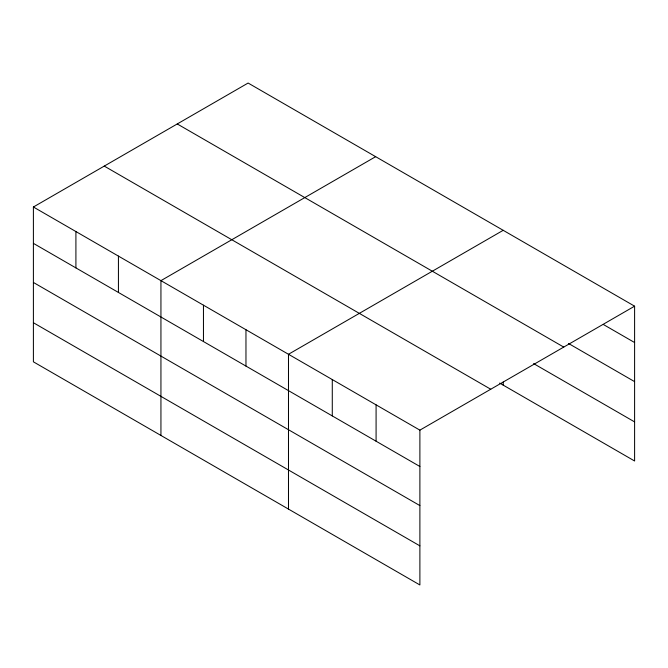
<?xml version="1.0" encoding="UTF-8"?>
<svg xmlns="http://www.w3.org/2000/svg" width="668" height="668" viewBox="0 0 668 668"><rect width="100%" height="100%" fill="white"/><g stroke="black" fill="none" stroke-linecap="round" stroke-linejoin="round"><path stroke-width="1" d="M33.4 207.005L419.888 430.142L419.888 584.959L33.4 361.822L33.4 207.005L248.112 83.041L634.6 306.178L634.6 460.995L499.656 383.081M375.658 156.679L160.938 280.644L160.938 435.452M503.196 230.31L288.484 354.274L288.484 509.091M419.888 430.142L634.6 306.178M603.313 324.473L634.6 342.534M568.451 343.435L634.6 381.628M177.262 123.956L563.742 347.084M533.59 363.584L634.6 421.9M104.258 166.098L490.738 389.235M33.4 243.361L419.888 466.498M33.4 282.455L419.888 505.592M33.4 322.727L419.888 545.865M503.196 382.038L503.196 385.127M376.084 404.858L376.084 441.214M332.28 379.566L332.28 415.922M245.966 329.733L245.966 366.089M203.456 305.184L203.456 341.54M118.428 256.094L118.428 292.45M75.91 231.554L75.91 267.91"/></g></svg>
